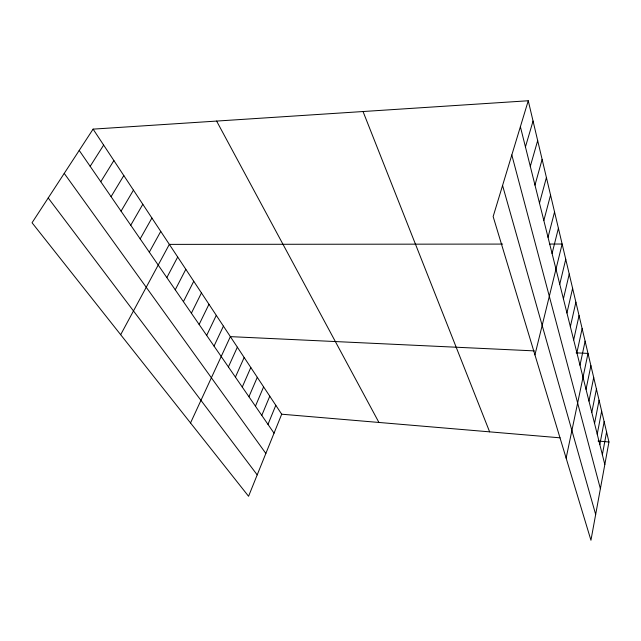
<?xml version="1.0" encoding="UTF-8"?>
<svg xmlns="http://www.w3.org/2000/svg" width="641" height="641" viewBox="0 0 641 641"><rect width="100%" height="100%" fill="white"/><g stroke="black" fill="none" stroke-linecap="round" stroke-linejoin="round"><path stroke-width="0.96" d="M528.256 100.757L608.95 441.978L590.946 540.243L493.145 216.554L528.256 100.757L93.097 129.129L32.05 222.748L248.564 496.27L281.695 414.206L93.097 129.129M602.356 454.685L606.586 431.97M599.832 444.574L604.151 421.69M597.228 434.165L601.651 411.113M594.552 423.453L599.079 400.24M591.795 412.427L596.434 389.039M588.959 401.066L593.702 377.517M586.034 389.359L590.898 365.642M566.131 458.107L588.005 353.407L576.115 352.854M579.993 365.218L585.113 341.172M576.884 352.766L582.132 328.569M573.671 339.922L579.055 315.564M570.362 326.67L575.882 302.159M566.94 312.984L572.613 288.322M563.407 298.85L569.232 274.036M559.753 284.235L565.747 259.285M534.939 354.882L562.133 244.029L549.593 244.045M552.069 253.491L558.407 228.26M548.023 237.306L554.545 211.947M543.832 220.528L550.555 195.048M539.49 203.141L546.412 177.549M534.979 185.105L542.126 159.401M530.299 166.38L537.671 140.587M525.436 146.933L533.056 121.053M267.986 424.382L275.806 405.304M261.784 415.392L269.781 396.202M255.439 406.178L263.611 386.868M248.932 396.731L257.289 377.309M242.258 387.052L250.807 367.517M235.415 377.124L244.165 357.478M228.404 366.94L237.354 347.182M190.529 422.956L230.367 336.629L534.37 350.891M214.038 346.084L223.421 326.117M206.682 335.411L216.289 315.332M199.135 324.458L208.966 304.275M191.379 313.209L201.458 292.921M183.422 301.655L193.75 281.271M175.249 289.788L185.834 269.308M166.844 277.593L177.701 257.009M120.668 334.706L169.344 244.381L502.672 244.085M149.313 252.153L160.755 231.393M140.171 238.885L151.917 218.028M130.756 225.223L142.823 204.287M121.061 211.153L133.456 190.137M111.077 196.659L123.817 175.562M100.781 181.724L113.89 160.554M90.165 166.315L103.65 145.082M281.695 414.206L560.098 437.827M598.053 441.048L608.95 441.978M48.211 197.965L257.201 474.877M64.236 173.391L265.855 453.435M79.212 150.419L274.036 433.172M216.618 121.077L378.927 422.459M363.038 111.526L489.628 431.85M502.568 185.481L595.665 514.459M511.814 154.97L600.385 488.722M520.388 126.71L604.816 464.525"/></g></svg>
